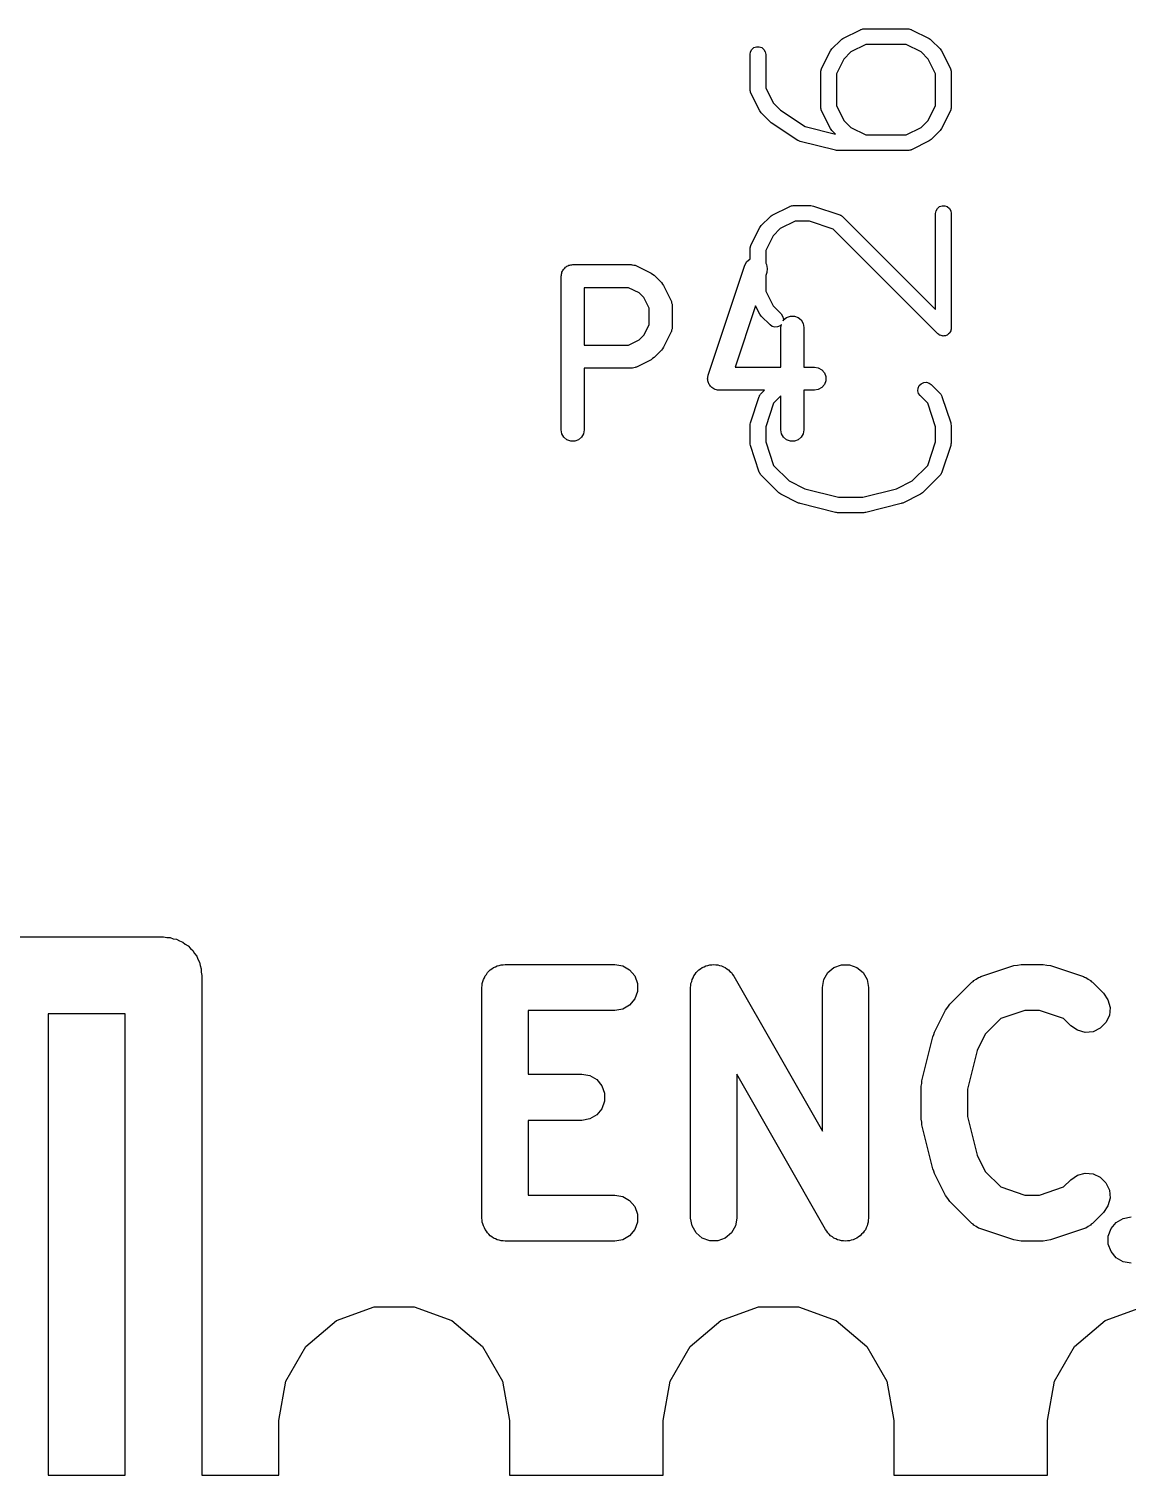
# Model space of a CAD drawing. Extents: x 0 to 76, y -93 to 10.
# Drawn here: x 44.23 to 51.37, y -83.85 to -74.44 of the extents above; entities that cross this region are included whole.
import ezdxf

# ---------------------------------------------------------------- set-up
doc = ezdxf.new("R2010")
doc.units = 0
doc.header["$MEASUREMENT"] = 0
doc.layers.add('BLACK', color=7, linetype='CONTINUOUS')

msp = doc.modelspace()

# ---------------------------------------------------------------- linework, layer by layer
at = {"layer": 'Black'}
for p, q in [((49.5179, -74.5072), (49.6328, -74.4498)), ((49.6328, -74.4498), (49.6356, -74.4489)), ((49.6356, -74.4489), (49.6381, -74.4475)), ((49.6381, -74.4475), (49.644, -74.4464)), ((49.644, -74.4464), (49.6497, -74.4447)), ((49.6497, -74.4447), (49.6526, -74.4449)), ((49.6526, -74.4449), (49.6555, -74.4444)), ((49.6555, -74.4444), (49.9427, -74.4444)), ((49.9427, -74.4444), (49.9456, -74.4449)), ((49.9456, -74.4449), (49.9485, -74.4447)), ((49.9485, -74.4447), (49.9543, -74.4464)), ((49.9543, -74.4464), (49.9601, -74.4475)), ((49.9601, -74.4475), (49.9626, -74.4489)), ((49.9626, -74.4489), (49.9655, -74.4498)), ((49.9655, -74.4498), (50.0804, -74.5072)), ((48.9183, -74.5927), (48.9271, -74.5775)), ((48.9271, -74.5775), (48.9406, -74.5661)), ((48.9406, -74.5661), (48.9572, -74.5601)), ((48.9572, -74.5601), (48.9749, -74.5601)), ((48.9749, -74.5601), (48.9914, -74.5661)), ((48.9914, -74.5661), (49.005, -74.5775)), ((49.005, -74.5775), (49.0138, -74.5927)), ((49.4377, -74.5874), (49.4425, -74.5809)), ((49.4425, -74.5809), (49.4472, -74.5742)), ((49.4472, -74.5742), (49.5046, -74.5167)), ((49.5046, -74.5167), (49.5113, -74.5121)), ((49.5113, -74.5121), (49.5179, -74.5072)), ((49.6675, -74.546), (49.5707, -74.5944)), ((49.9307, -74.546), (49.6675, -74.546)), ((50.0276, -74.5944), (49.9307, -74.546)), ((50.0804, -74.5072), (50.0869, -74.5121)), ((50.0869, -74.5121), (50.0936, -74.5167)), ((50.0936, -74.5167), (50.151, -74.5742)), ((50.151, -74.5742), (50.1557, -74.5809)), ((50.1557, -74.5809), (50.1605, -74.5874)), ((48.9152, -74.6101), (48.9183, -74.5927)), ((48.9152, -74.8399), (48.9152, -74.6101)), ((49.0138, -74.5927), (49.0168, -74.6101)), ((49.0168, -74.6101), (49.0168, -74.8279)), ((49.3802, -74.7023), (49.4377, -74.5874)), ((49.5249, -74.6402), (49.4765, -74.737)), ((49.5707, -74.5944), (49.5249, -74.6402)), ((50.0733, -74.6402), (50.0276, -74.5944)), ((50.1217, -74.737), (50.0733, -74.6402)), ((50.1605, -74.5874), (50.218, -74.7023)), ((49.3749, -74.725), (49.3754, -74.7221)), ((49.3749, -74.9548), (49.3749, -74.725)), ((49.3752, -74.7192), (49.3769, -74.7135)), ((49.3754, -74.7221), (49.3752, -74.7192)), ((49.3769, -74.7135), (49.3779, -74.7076)), ((49.3779, -74.7076), (49.3794, -74.7051)), ((49.3794, -74.7051), (49.3802, -74.7023)), ((49.4765, -74.737), (49.4765, -74.9428)), ((50.1217, -74.9428), (50.1217, -74.737)), ((50.218, -74.7023), (50.2188, -74.7051)), ((50.2188, -74.7051), (50.2203, -74.7076)), ((50.2203, -74.7076), (50.2213, -74.7135)), ((50.2213, -74.7135), (50.223, -74.7192)), ((50.223, -74.7192), (50.2228, -74.7221)), ((50.2228, -74.7221), (50.2233, -74.725)), ((50.2233, -74.725), (50.2233, -74.9548)), ((48.9158, -74.8428), (48.9152, -74.8399)), ((48.9156, -74.8457), (48.9158, -74.8428)), ((48.9173, -74.8514), (48.9156, -74.8457)), ((48.9183, -74.8573), (48.9173, -74.8514)), ((48.9198, -74.8598), (48.9183, -74.8573)), ((48.9206, -74.8626), (48.9198, -74.8598)), ((48.9781, -74.9776), (48.9206, -74.8626)), ((49.0168, -74.8279), (49.0653, -74.9247)), ((49.0653, -74.9247), (49.1133, -74.9728)), ((49.3754, -74.9577), (49.3749, -74.9548)), ((49.3752, -74.9606), (49.3754, -74.9577)), ((49.3769, -74.9663), (49.3752, -74.9606)), ((49.4765, -74.9428), (49.5249, -75.0396)), ((50.0733, -75.0396), (50.1217, -74.9428)), ((50.223, -74.9606), (50.2213, -74.9663)), ((50.2233, -74.9548), (50.2228, -74.9577)), ((50.2228, -74.9577), (50.223, -74.9606)), ((48.9829, -74.9841), (48.9781, -74.9776)), ((48.9876, -74.9908), (48.9829, -74.9841)), ((49.045, -75.0482), (48.9876, -74.9908)), ((49.0491, -75.0511), (49.045, -75.0482)), ((49.0528, -75.0546), (49.0491, -75.0511)), ((49.2251, -75.1695), (49.0528, -75.0546)), ((49.1133, -74.9728), (49.2742, -75.08)), ((49.3779, -74.9722), (49.3769, -74.9663)), ((49.3794, -74.9747), (49.3779, -74.9722)), ((49.3802, -74.9776), (49.3794, -74.9747)), ((49.4377, -75.0925), (49.3802, -74.9776)), ((49.5249, -75.0396), (49.5707, -75.0854)), ((50.0276, -75.0854), (50.0733, -75.0396)), ((50.218, -74.9776), (50.1605, -75.0925)), ((50.2188, -74.9747), (50.218, -74.9776)), ((50.2203, -74.9722), (50.2188, -74.9747)), ((50.2213, -74.9663), (50.2203, -74.9722)), ((49.2742, -75.08), (49.4707, -75.1292)), ((49.4425, -75.099), (49.4377, -75.0925)), ((49.4472, -75.1057), (49.4425, -75.099)), ((49.4707, -75.1292), (49.4472, -75.1057)), ((49.5707, -75.0854), (49.6675, -75.1338)), ((49.6675, -75.1338), (49.9307, -75.1338)), ((49.9307, -75.1338), (50.0276, -75.0854)), ((50.151, -75.1057), (50.0936, -75.1631)), ((50.1557, -75.099), (50.151, -75.1057)), ((50.1605, -75.0925), (50.1557, -75.099)), ((49.233, -75.1729), (49.2251, -75.1695)), ((49.241, -75.1765), (49.233, -75.1729)), ((49.4708, -75.2339), (49.241, -75.1765)), ((49.477, -75.2344), (49.4708, -75.2339)), ((49.4831, -75.2354), (49.477, -75.2344)), ((49.9427, -75.2354), (49.4831, -75.2354)), ((49.9456, -75.2349), (49.9427, -75.2354)), ((49.9485, -75.2351), (49.9456, -75.2349)), ((49.9543, -75.2334), (49.9485, -75.2351)), ((49.9601, -75.2324), (49.9543, -75.2334)), ((49.9626, -75.2309), (49.9601, -75.2324)), ((49.9655, -75.2301), (49.9626, -75.2309)), ((50.0804, -75.1726), (49.9655, -75.2301)), ((50.0869, -75.1678), (50.0804, -75.1726)), ((50.0936, -75.1631), (50.0869, -75.1678)), ((49.0582, -75.6563), (49.1731, -75.5988)), ((49.1731, -75.5988), (49.1759, -75.598)), ((49.1759, -75.598), (49.1785, -75.5965)), ((49.1785, -75.5965), (49.1843, -75.5955)), ((49.1843, -75.5955), (49.19, -75.5938)), ((49.19, -75.5938), (49.193, -75.594)), ((49.193, -75.594), (49.1959, -75.5935)), ((49.1959, -75.5935), (49.3108, -75.5935)), ((49.3108, -75.5935), (49.3188, -75.5949)), ((49.3188, -75.5949), (49.3268, -75.5961)), ((49.3268, -75.5961), (49.4992, -75.6535)), ((50.1248, -75.6269), (50.1336, -75.6116)), ((50.1336, -75.6116), (50.1471, -75.6003)), ((50.1471, -75.6003), (50.1637, -75.5942)), ((50.1637, -75.5942), (50.1814, -75.5942)), ((50.1814, -75.5942), (50.1979, -75.6003)), ((50.1979, -75.6003), (50.2115, -75.6116)), ((50.2115, -75.6116), (50.2203, -75.6269)), ((48.9876, -75.7232), (49.045, -75.6658)), ((49.045, -75.6658), (49.0517, -75.6611)), ((49.0517, -75.6611), (49.0582, -75.6563)), ((49.2078, -75.6951), (49.111, -75.7435)), ((49.3025, -75.6951), (49.2078, -75.6951)), ((49.4557, -75.7461), (49.3025, -75.6951)), ((49.4992, -75.6535), (49.5018, -75.6549)), ((49.5018, -75.6549), (49.5046, -75.6557)), ((49.5046, -75.6557), (49.5095, -75.6591)), ((49.5095, -75.6591), (49.5147, -75.6619)), ((49.5147, -75.6619), (49.5166, -75.6641)), ((49.5166, -75.6641), (49.519, -75.6658)), ((49.519, -75.6658), (50.1217, -76.2685)), ((50.1217, -75.6443), (50.1248, -75.6269)), ((50.1217, -76.2685), (50.1217, -75.6443)), ((50.2203, -75.6269), (50.2233, -75.6443)), ((50.2233, -75.6443), (50.2233, -76.3911)), ((48.9206, -75.8514), (48.9781, -75.7364)), ((48.9781, -75.7364), (48.9829, -75.7299)), ((48.9829, -75.7299), (48.9876, -75.7232)), ((49.0652, -75.7893), (49.0168, -75.8861)), ((49.111, -75.7435), (49.0652, -75.7893)), ((50.1366, -76.4271), (49.4557, -75.7461)), ((48.9152, -75.8741), (48.9158, -75.8712)), ((48.9152, -75.94), (48.9152, -75.8741)), ((48.9156, -75.8683), (48.9173, -75.8626)), ((48.9158, -75.8712), (48.9156, -75.8683)), ((48.9173, -75.8626), (48.9183, -75.8567)), ((48.9183, -75.8567), (48.9198, -75.8542)), ((48.9198, -75.8542), (48.9206, -75.8514)), ((49.0168, -75.8861), (49.0168, -75.9686)), ((47.7095, -76), (47.7137, -75.9949)), ((47.7137, -75.9949), (47.7194, -75.9916)), ((47.7194, -75.9916), (47.7244, -75.9874)), ((47.7244, -75.9874), (47.7306, -75.9852)), ((47.7306, -75.9852), (47.7363, -75.9819)), ((47.7363, -75.9819), (47.7427, -75.9808)), ((47.7427, -75.9808), (47.7489, -75.9785)), ((47.7489, -75.9785), (47.7554, -75.9785)), ((47.7554, -75.9785), (47.7619, -75.9774)), ((47.7619, -75.9774), (48.1429, -75.9774)), ((48.1429, -75.9774), (48.1471, -75.9781)), ((48.1471, -75.9781), (48.1514, -75.9779)), ((48.1514, -75.9779), (48.1599, -75.9804)), ((48.1599, -75.9804), (48.1685, -75.9819)), ((48.1685, -75.9819), (48.1723, -75.9841)), ((48.1723, -75.9841), (48.1764, -75.9853)), ((48.1764, -75.9853), (48.2716, -76.0329)), ((48.6431, -76.6953), (48.8812, -75.981)), ((48.8812, -75.981), (48.8936, -75.9581)), ((48.8936, -75.9581), (48.9131, -75.9409)), ((48.9131, -75.9409), (48.9152, -75.94)), ((49.0168, -75.9686), (49.0221, -75.9772)), ((49.0221, -75.9772), (49.0274, -76.0027)), ((47.6869, -76.0524), (47.688, -76.0459)), ((47.6869, -77.0524), (47.6869, -76.0524)), ((47.688, -76.0394), (47.6903, -76.0332)), ((47.688, -76.0459), (47.688, -76.0394)), ((47.6903, -76.0332), (47.6914, -76.0267)), ((47.6914, -76.0267), (47.6947, -76.021)), ((47.6947, -76.021), (47.697, -76.0149)), ((47.697, -76.0149), (47.7012, -76.0099)), ((47.7012, -76.0099), (47.7045, -76.0042)), ((47.7045, -76.0042), (47.7095, -76)), ((48.2716, -76.0329), (48.2813, -76.0401)), ((48.2813, -76.0401), (48.2911, -76.047)), ((48.2911, -76.047), (48.3387, -76.0946)), ((49.0235, -76.0285), (49.0168, -76.0485)), ((49.0168, -76.0485), (49.0168, -76.1493)), ((49.0274, -76.0027), (49.0235, -76.0285)), ((47.8369, -76.1274), (47.8369, -76.5012)), ((48.1252, -76.1274), (47.8369, -76.1274)), ((48.1937, -76.1616), (48.1252, -76.1274)), ((48.2241, -76.192), (48.1937, -76.1616)), ((48.3387, -76.0946), (48.3456, -76.1044)), ((48.3456, -76.1044), (48.3528, -76.1141)), ((48.3528, -76.1141), (48.4004, -76.2093)), ((49.0168, -76.1493), (49.0653, -76.2461)), ((48.2583, -76.2606), (48.2241, -76.192)), ((48.2583, -76.368), (48.2583, -76.2606)), ((48.4004, -76.2093), (48.4016, -76.2135)), ((48.4016, -76.2135), (48.4038, -76.2172)), ((48.4038, -76.2172), (48.4053, -76.2259)), ((48.4053, -76.2259), (48.4078, -76.2343)), ((48.4078, -76.2343), (48.4076, -76.2386)), ((48.4076, -76.2386), (48.4083, -76.2429)), ((48.4083, -76.2429), (48.4083, -76.3857)), ((48.9512, -76.2453), (48.8183, -76.644)), ((48.9781, -76.299), (48.9512, -76.2453)), ((49.0653, -76.2461), (49.1169, -76.2978)), ((48.2241, -76.4365), (48.2583, -76.368)), ((48.9829, -76.3055), (48.9781, -76.299)), ((48.9876, -76.3122), (48.9829, -76.3055)), ((49.045, -76.3696), (48.9876, -76.3122)), ((49.0595, -76.3797), (49.045, -76.3696)), ((49.1189, -76.3665), (49.1101, -76.3753)), ((49.1155, -76.3857), (49.1189, -76.3665)), ((49.1169, -76.2978), (49.127, -76.3122)), ((49.127, -76.3122), (49.1316, -76.3293)), ((49.1316, -76.3293), (49.1304, -76.342)), ((49.1304, -76.342), (49.133, -76.3375)), ((49.133, -76.3375), (49.153, -76.3208)), ((49.153, -76.3208), (49.1775, -76.3119)), ((49.1775, -76.3119), (49.2035, -76.3119)), ((49.2035, -76.3119), (49.228, -76.3208)), ((49.228, -76.3208), (49.2479, -76.3375)), ((49.2479, -76.3375), (49.261, -76.3601)), ((49.261, -76.3601), (49.2655, -76.3857)), ((48.1252, -76.5012), (48.1937, -76.4669)), ((48.1937, -76.4669), (48.2241, -76.4365)), ((48.4004, -76.4193), (48.3528, -76.5145)), ((48.4016, -76.4151), (48.4004, -76.4193)), ((48.4038, -76.4114), (48.4016, -76.4151)), ((48.4053, -76.4027), (48.4038, -76.4114)), ((48.4078, -76.3943), (48.4053, -76.4027)), ((48.4083, -76.3857), (48.4076, -76.39)), ((48.4076, -76.39), (48.4078, -76.3943)), ((49.0765, -76.3843), (49.0595, -76.3797)), ((49.0941, -76.3828), (49.0765, -76.3843)), ((49.1101, -76.3753), (49.0941, -76.3828)), ((49.1155, -76.644), (49.1155, -76.3857)), ((49.2655, -76.3857), (49.2655, -76.644)), ((50.1421, -76.4309), (50.1366, -76.4271)), ((50.1471, -76.4351), (50.1421, -76.4309)), ((50.1492, -76.4359), (50.1471, -76.4351)), ((50.1511, -76.4372), (50.1492, -76.4359)), ((50.1575, -76.4389), (50.1511, -76.4372)), ((50.1637, -76.4412), (50.1575, -76.4389)), ((50.166, -76.4412), (50.1637, -76.4412)), ((50.1681, -76.4417), (50.166, -76.4412)), ((50.1747, -76.4412), (50.1681, -76.4417)), ((50.1814, -76.4412), (50.1747, -76.4412)), ((50.1835, -76.4404), (50.1814, -76.4412)), ((50.1857, -76.4402), (50.1835, -76.4404)), ((50.1917, -76.4374), (50.1857, -76.4402)), ((50.1979, -76.4351), (50.1917, -76.4374)), ((50.1997, -76.4337), (50.1979, -76.4351)), ((50.2017, -76.4328), (50.1997, -76.4337)), ((50.2064, -76.4281), (50.2017, -76.4328)), ((50.2115, -76.4238), (50.2064, -76.4281)), ((50.2126, -76.4219), (50.2115, -76.4238)), ((50.2142, -76.4203), (50.2126, -76.4219)), ((50.217, -76.4143), (50.2142, -76.4203)), ((50.2203, -76.4085), (50.217, -76.4143)), ((50.2207, -76.4063), (50.2203, -76.4085)), ((50.2216, -76.4043), (50.2207, -76.4063)), ((50.2222, -76.3977), (50.2216, -76.4043)), ((50.2233, -76.3911), (50.2222, -76.3977)), ((47.8369, -76.5012), (48.1252, -76.5012)), ((48.3387, -76.534), (48.2911, -76.5816)), ((48.3456, -76.5242), (48.3387, -76.534)), ((48.3528, -76.5145), (48.3456, -76.5242)), ((48.1429, -76.6512), (47.8369, -76.6512)), ((47.8369, -76.6512), (47.8369, -77.0524)), ((48.1471, -76.6504), (48.1429, -76.6512)), ((48.1514, -76.6507), (48.1471, -76.6504)), ((48.1599, -76.6482), (48.1514, -76.6507)), ((48.1685, -76.6467), (48.1599, -76.6482)), ((48.1723, -76.6445), (48.1685, -76.6467)), ((48.1764, -76.6433), (48.1723, -76.6445)), ((48.2716, -76.5957), (48.1764, -76.6433)), ((48.2813, -76.5885), (48.2716, -76.5957)), ((48.2911, -76.5816), (48.2813, -76.5885)), ((48.8183, -76.644), (49.1155, -76.644)), ((49.2655, -76.644), (49.3333, -76.644)), ((49.3333, -76.644), (49.359, -76.6486)), ((49.359, -76.6486), (49.3815, -76.6616)), ((48.6393, -76.7211), (48.6404, -76.7136)), ((48.6404, -76.7265), (48.6393, -76.7211)), ((48.6404, -76.706), (48.6423, -76.7008)), ((48.6404, -76.7136), (48.6404, -76.706)), ((48.6404, -76.7321), (48.6404, -76.7265)), ((48.643, -76.7392), (48.6404, -76.7321)), ((48.6423, -76.7008), (48.6431, -76.6953)), ((48.6445, -76.7466), (48.643, -76.7392)), ((48.6474, -76.7513), (48.6445, -76.7466)), ((49.3815, -76.6616), (49.3983, -76.6815)), ((49.3983, -76.6815), (49.4072, -76.706)), ((49.4072, -76.7321), (49.3983, -76.7565)), ((49.4072, -76.706), (49.4072, -76.7321)), ((50.0285, -76.7517), (50.0445, -76.7442)), ((50.0445, -76.7442), (50.0621, -76.7427)), ((50.0621, -76.7427), (50.0791, -76.7473)), ((50.0791, -76.7473), (50.0936, -76.7574)), ((48.6493, -76.7565), (48.6474, -76.7513)), ((48.6542, -76.7624), (48.6493, -76.7565)), ((48.6582, -76.7688), (48.6542, -76.7624)), ((48.6625, -76.7723), (48.6582, -76.7688)), ((48.6661, -76.7765), (48.6625, -76.7723)), ((48.6726, -76.7803), (48.6661, -76.7765)), ((48.6786, -76.785), (48.6726, -76.7803)), ((48.6838, -76.7868), (48.6786, -76.785)), ((48.6886, -76.7895), (48.6838, -76.7868)), ((48.6961, -76.7908), (48.6886, -76.7895)), ((48.7033, -76.7932), (48.6961, -76.7908)), ((48.7088, -76.7931), (48.7033, -76.7932)), ((48.7143, -76.794), (48.7088, -76.7931)), ((49.0084, -76.794), (48.7143, -76.794)), ((48.9179, -77.0071), (48.9753, -76.8347)), ((48.9753, -76.8347), (48.9767, -76.8321)), ((48.9767, -76.8321), (48.9775, -76.8293)), ((48.9775, -76.8293), (48.9809, -76.8244)), ((48.9809, -76.8244), (48.9837, -76.8192)), ((48.9837, -76.8192), (48.9859, -76.8172)), ((48.9859, -76.8172), (48.9876, -76.8148)), ((48.9876, -76.8148), (49.0084, -76.794)), ((49.1155, -76.8306), (49.0679, -76.8782)), ((49.1155, -77.0524), (49.1155, -76.8306)), ((49.3333, -76.794), (49.2655, -76.794)), ((49.2655, -76.794), (49.2655, -77.0524)), ((49.359, -76.7895), (49.3333, -76.794)), ((49.3815, -76.7765), (49.359, -76.7895)), ((49.3983, -76.7565), (49.3815, -76.7765)), ((50.007, -76.7977), (50.0086, -76.7802)), ((50.0116, -76.8148), (50.007, -76.7977)), ((50.0086, -76.7802), (50.016, -76.7642)), ((50.0217, -76.8292), (50.0116, -76.8148)), ((50.016, -76.7642), (50.0285, -76.7517)), ((50.0707, -76.8782), (50.0217, -76.8292)), ((50.0936, -76.7574), (50.151, -76.8148)), ((50.151, -76.8148), (50.1527, -76.8172)), ((50.1527, -76.8172), (50.1549, -76.8192)), ((50.1549, -76.8192), (50.1577, -76.8244)), ((50.1577, -76.8244), (50.1611, -76.8293)), ((50.1611, -76.8293), (50.1619, -76.8321)), ((50.1619, -76.8321), (50.1633, -76.8347)), ((50.1633, -76.8347), (50.2207, -77.0071)), ((49.0679, -76.8782), (49.0168, -77.0314)), ((50.1217, -77.0314), (50.0707, -76.8782)), ((48.9152, -77.0231), (48.9167, -77.0151)), ((48.9152, -77.138), (48.9152, -77.0231)), ((48.9167, -77.0151), (48.9179, -77.0071)), ((49.0168, -77.0314), (49.0168, -77.1298)), ((50.1217, -77.1298), (50.1217, -77.0314)), ((50.2207, -77.0071), (50.2219, -77.0151)), ((50.2219, -77.0151), (50.2233, -77.0231)), ((50.2233, -77.0231), (50.2233, -77.138)), ((47.6914, -77.078), (47.6869, -77.0524)), ((47.7045, -77.1006), (47.6914, -77.078)), ((47.7244, -77.1173), (47.7045, -77.1006)), ((47.7489, -77.1262), (47.7244, -77.1173)), ((47.7994, -77.1173), (47.7749, -77.1262)), ((47.8194, -77.1006), (47.7994, -77.1173)), ((47.8324, -77.078), (47.8194, -77.1006)), ((47.8369, -77.0524), (47.8324, -77.078)), ((49.12, -77.078), (49.1155, -77.0524)), ((49.133, -77.1006), (49.12, -77.078)), ((49.153, -77.1173), (49.133, -77.1006)), ((49.1775, -77.1262), (49.153, -77.1173)), ((49.228, -77.1173), (49.2035, -77.1262)), ((49.2479, -77.1006), (49.228, -77.1173)), ((49.261, -77.078), (49.2479, -77.1006)), ((49.2655, -77.0524), (49.261, -77.078)), ((47.7749, -77.1262), (47.7489, -77.1262)), ((48.9167, -77.146), (48.9152, -77.138)), ((48.9179, -77.1541), (48.9167, -77.146)), ((48.9753, -77.3264), (48.9179, -77.1541)), ((49.0168, -77.1298), (49.0679, -77.2829)), ((49.2035, -77.1262), (49.1775, -77.1262)), ((50.0707, -77.2829), (50.1217, -77.1298)), ((50.2207, -77.1541), (50.1633, -77.3264)), ((50.2219, -77.146), (50.2207, -77.1541)), ((50.2233, -77.138), (50.2219, -77.146)), ((49.0679, -77.2829), (49.1685, -77.3835)), ((49.9701, -77.3835), (50.0707, -77.2829)), ((48.9767, -77.329), (48.9753, -77.3264)), ((48.9775, -77.3318), (48.9767, -77.329)), ((48.9809, -77.3367), (48.9775, -77.3318)), ((48.9837, -77.342), (48.9809, -77.3367)), ((48.9859, -77.3439), (48.9837, -77.342)), ((48.9876, -77.3463), (48.9859, -77.3439)), ((49.1025, -77.4612), (48.9876, -77.3463)), ((49.1685, -77.3835), (49.271, -77.4348)), ((49.8676, -77.4348), (49.9701, -77.3835)), ((50.151, -77.3463), (50.0361, -77.4612)), ((50.1527, -77.3439), (50.151, -77.3463)), ((50.1549, -77.342), (50.1527, -77.3439)), ((50.1577, -77.3367), (50.1549, -77.342)), ((50.1611, -77.3319), (50.1577, -77.3367)), ((50.1619, -77.329), (50.1611, -77.3319)), ((50.1633, -77.3264), (50.1619, -77.329)), ((49.1092, -77.4659), (49.1025, -77.4612)), ((49.1157, -77.4707), (49.1092, -77.4659)), ((49.2306, -77.5282), (49.1157, -77.4707)), ((49.271, -77.4348), (49.4894, -77.4894)), ((49.4894, -77.4894), (49.6492, -77.4894)), ((49.6492, -77.4894), (49.8676, -77.4348)), ((50.0229, -77.4707), (49.908, -77.5282)), ((50.0295, -77.4659), (50.0229, -77.4707)), ((50.0361, -77.4612), (50.0295, -77.4659)), ((49.2359, -77.5298), (49.2306, -77.5282)), ((49.241, -77.532), (49.2359, -77.5298)), ((49.4708, -77.5895), (49.241, -77.532)), ((49.477, -77.5899), (49.4708, -77.5895)), ((49.4831, -77.591), (49.477, -77.5899)), ((49.6555, -77.591), (49.4831, -77.591)), ((49.6616, -77.5899), (49.6555, -77.591)), ((49.6678, -77.5895), (49.6616, -77.5899)), ((49.8976, -77.532), (49.6678, -77.5895)), ((49.9027, -77.5298), (49.8976, -77.532)), ((49.908, -77.5282), (49.9027, -77.5298)), ((44.1, -80.35), (45.1, -80.35)), ((45.1, -80.35), (45.1215, -80.3538)), ((45.1215, -80.3538), (45.1434, -80.3538)), ((45.1434, -80.3538), (45.164, -80.3613)), ((45.164, -80.3613), (45.1855, -80.3651)), ((45.1855, -80.3651), (45.2044, -80.376)), ((45.2044, -80.376), (45.225, -80.3835)), ((45.225, -80.3835), (45.2418, -80.3976)), ((45.2418, -80.3976), (45.2607, -80.4085)), ((45.2607, -80.4085), (45.2748, -80.4252)), ((45.2748, -80.4252), (45.2915, -80.4393)), ((45.2915, -80.4393), (45.3024, -80.4582)), ((45.3024, -80.4582), (45.3165, -80.475)), ((45.3165, -80.475), (45.324, -80.4956)), ((45.324, -80.4956), (45.3349, -80.5145)), ((45.3349, -80.5145), (45.3387, -80.536)), ((45.3387, -80.536), (45.3462, -80.5566)), ((45.3462, -80.5566), (45.3462, -80.5785)), ((45.3462, -80.5785), (45.35, -80.6)), ((45.35, -80.6), (45.35, -83.85)), ((47.187, -80.6159), (47.1915, -80.6036)), ((47.1915, -80.6036), (47.2, -80.5935)), ((47.2, -80.5935), (47.2065, -80.5822)), ((47.2065, -80.5822), (47.2166, -80.5737)), ((47.2166, -80.5737), (47.225, -80.5637)), ((47.225, -80.5637), (47.2364, -80.5571)), ((47.2364, -80.5571), (47.2464, -80.5487)), ((47.2464, -80.5487), (47.2588, -80.5442)), ((47.2588, -80.5442), (47.2701, -80.5376)), ((47.2701, -80.5376), (47.2831, -80.5353)), ((47.2831, -80.5353), (47.2954, -80.5309)), ((47.2954, -80.5309), (47.3085, -80.5309)), ((47.3085, -80.5309), (47.3214, -80.5286)), ((47.3214, -80.5286), (48.0357, -80.5286)), ((48.0357, -80.5286), (48.087, -80.5376)), ((48.087, -80.5376), (48.1321, -80.5637)), ((48.1321, -80.5637), (48.1656, -80.6036)), ((48.1656, -80.6036), (48.1834, -80.6525)), ((48.5443, -80.6156), (48.549, -80.603)), ((48.549, -80.603), (48.5573, -80.5932)), ((48.5573, -80.5932), (48.5637, -80.5822)), ((48.5637, -80.5822), (48.574, -80.5735)), ((48.574, -80.5735), (48.5827, -80.5632)), ((48.5827, -80.5632), (48.5938, -80.5569)), ((48.5938, -80.5569), (48.6036, -80.5487)), ((48.6036, -80.5487), (48.6162, -80.5441)), ((48.6162, -80.5441), (48.6279, -80.5374)), ((48.6279, -80.5374), (48.6405, -80.5352)), ((48.6405, -80.5352), (48.6525, -80.5309)), ((48.6525, -80.5309), (48.666, -80.5309)), ((48.666, -80.5309), (48.6792, -80.5286)), ((48.6792, -80.5286), (48.6918, -80.5309)), ((48.6918, -80.5309), (48.7046, -80.5309)), ((48.7046, -80.5309), (48.7173, -80.5355)), ((48.7173, -80.5355), (48.7305, -80.5378)), ((48.7305, -80.5378), (48.7416, -80.5443)), ((48.7416, -80.5443), (48.7536, -80.5487)), ((48.7536, -80.5487), (48.7639, -80.5573)), ((48.7639, -80.5573), (48.7755, -80.5641)), ((48.7755, -80.5641), (48.7837, -80.5739)), ((48.7837, -80.5739), (48.7935, -80.5822)), ((48.7935, -80.5822), (48.8002, -80.5938)), ((48.8002, -80.5938), (48.8088, -80.6041)), ((48.8088, -80.6041), (49.3857, -81.6137)), ((49.3948, -80.6273), (49.4208, -80.5822)), ((49.4208, -80.5822), (49.4607, -80.5487)), ((49.4607, -80.5487), (49.5097, -80.5309)), ((49.5097, -80.5309), (49.5618, -80.5309)), ((49.5618, -80.5309), (49.6107, -80.5487)), ((49.6107, -80.5487), (49.6506, -80.5822)), ((49.6506, -80.5822), (49.6767, -80.6273)), ((50.4169, -80.6077), (50.6311, -80.5363)), ((50.6311, -80.5363), (50.6549, -80.5327)), ((50.6549, -80.5327), (50.6786, -80.5286)), ((50.6786, -80.5286), (50.8214, -80.5286)), ((50.8214, -80.5286), (50.8451, -80.5327)), ((50.8451, -80.5327), (50.8689, -80.5363)), ((50.8689, -80.5363), (51.0831, -80.6077)), ((47.1714, -80.6786), (47.1737, -80.6656)), ((47.1714, -82.1786), (47.1714, -80.6786)), ((47.1737, -80.6525), (47.1782, -80.6402)), ((47.1737, -80.6656), (47.1737, -80.6525)), ((47.1782, -80.6402), (47.1805, -80.6273)), ((47.1805, -80.6273), (47.187, -80.6159)), ((48.1834, -80.6525), (48.1834, -80.7046)), ((48.5286, -80.6786), (48.5309, -80.6653)), ((48.5286, -82.1786), (48.5286, -80.6786)), ((48.5309, -80.6653), (48.531, -80.6519)), ((48.531, -80.6519), (48.5354, -80.6399)), ((48.5354, -80.6399), (48.5376, -80.6273)), ((48.5376, -80.6273), (48.5443, -80.6156)), ((49.3857, -80.6786), (49.3948, -80.6273)), ((49.3857, -81.6137), (49.3857, -80.6786)), ((49.6767, -80.6273), (49.6857, -80.6786)), ((49.6857, -80.6786), (49.6857, -82.1786)), ((50.2154, -80.7868), (50.3582, -80.6439)), ((50.3582, -80.6439), (50.3653, -80.639)), ((50.3653, -80.639), (50.371, -80.6325)), ((50.371, -80.6325), (50.3865, -80.6241)), ((50.3865, -80.6241), (50.4009, -80.6141)), ((50.4009, -80.6141), (50.4092, -80.6118)), ((50.4092, -80.6118), (50.4169, -80.6077)), ((51.0831, -80.6077), (51.0908, -80.6118)), ((51.0908, -80.6118), (51.0991, -80.6141)), ((51.0991, -80.6141), (51.1135, -80.6241)), ((51.1135, -80.6241), (51.129, -80.6325)), ((51.129, -80.6325), (51.1347, -80.639)), ((51.1347, -80.639), (51.1418, -80.6439)), ((51.1418, -80.6439), (51.2132, -80.7154)), ((48.1321, -80.7935), (48.087, -80.8195)), ((48.1656, -80.7536), (48.1321, -80.7935)), ((48.1834, -80.7046), (48.1656, -80.7536)), ((50.2016, -80.8065), (50.2154, -80.7868)), ((51.2132, -80.7154), (51.2431, -80.758)), ((51.2431, -80.758), (51.2566, -80.8084)), ((44.35, -80.85), (44.35, -83.85)), ((44.85, -80.85), (44.35, -80.85)), ((44.85, -83.85), (44.85, -80.85)), ((48.0357, -80.8286), (47.4714, -80.8286)), ((47.4714, -80.8286), (47.4714, -81.2429)), ((48.087, -80.8195), (48.0357, -80.8286)), ((50.1158, -80.9686), (50.1873, -80.8258)), ((50.1873, -80.8258), (50.2016, -80.8065)), ((50.5453, -80.8811), (50.4447, -80.9817)), ((50.7029, -80.8286), (50.5453, -80.8811)), ((50.7971, -80.8286), (50.7029, -80.8286)), ((50.9547, -80.8811), (50.7971, -80.8286)), ((51.0011, -80.9275), (50.9547, -80.8811)), ((51.252, -80.8603), (51.23, -80.9075)), ((51.2566, -80.8084), (51.252, -80.8603)), ((50.1112, -80.9844), (50.1158, -80.9686)), ((50.4447, -80.9817), (50.3915, -81.0881)), ((51.0438, -80.9574), (51.0011, -80.9275)), ((51.0941, -80.9709), (51.0438, -80.9574)), ((51.146, -80.9663), (51.0941, -80.9709)), ((51.1932, -80.9443), (51.146, -80.9663)), ((51.23, -80.9075), (51.1932, -80.9443)), ((50.0331, -81.285), (50.1045, -80.9993)), ((50.1045, -80.9993), (50.1112, -80.9844)), ((50.3915, -81.0881), (50.3286, -81.3399)), ((47.4714, -81.2429), (47.8214, -81.2429)), ((47.8214, -81.2429), (47.8727, -81.2519)), ((47.8727, -81.2519), (47.9178, -81.2779)), ((49.4055, -82.253), (48.8286, -81.2434)), ((48.8286, -81.2434), (48.8286, -82.1786)), ((47.9178, -81.2779), (47.9513, -81.3179)), ((47.9513, -81.3179), (47.9691, -81.3668)), ((50.0286, -81.3214), (50.0318, -81.3034)), ((50.0286, -81.5357), (50.0286, -81.3214)), ((50.0318, -81.3034), (50.0331, -81.285)), ((50.3286, -81.3399), (50.3286, -81.5172)), ((47.9691, -81.4189), (47.9513, -81.4679)), ((47.9691, -81.3668), (47.9691, -81.4189)), ((47.8214, -81.5429), (47.4714, -81.5429)), ((47.4714, -81.5429), (47.4714, -82.0286)), ((47.8727, -81.5338), (47.8214, -81.5429)), ((47.9178, -81.5078), (47.8727, -81.5338)), ((47.9513, -81.4679), (47.9178, -81.5078)), ((50.0318, -81.5538), (50.0286, -81.5357)), ((50.3286, -81.5172), (50.3915, -81.7691)), ((50.0331, -81.5721), (50.0318, -81.5538)), ((50.1045, -81.8578), (50.0331, -81.5721)), ((50.3915, -81.7691), (50.4447, -81.8754)), ((50.1112, -81.8728), (50.1045, -81.8578)), ((50.1158, -81.8885), (50.1112, -81.8728)), ((50.1873, -82.0314), (50.1158, -81.8885)), ((50.4447, -81.8754), (50.5453, -81.976)), ((51.0011, -81.9296), (51.0438, -81.8998)), ((51.0438, -81.8998), (51.0941, -81.8863)), ((51.0941, -81.8863), (51.146, -81.8908)), ((51.146, -81.8908), (51.1932, -81.9128)), ((51.1932, -81.9128), (51.23, -81.9497)), ((50.5453, -81.976), (50.7029, -82.0286)), ((50.7971, -82.0286), (50.9547, -81.976)), ((50.9547, -81.976), (51.0011, -81.9296)), ((51.23, -81.9497), (51.252, -81.9969)), ((51.252, -81.9969), (51.2566, -82.0488)), ((47.4714, -82.0286), (48.0357, -82.0286)), ((48.0357, -82.0286), (48.087, -82.0376)), ((48.087, -82.0376), (48.1321, -82.0637)), ((48.1321, -82.0637), (48.1656, -82.1036)), ((48.1656, -82.1036), (48.1834, -82.1525)), ((50.2016, -82.0507), (50.1873, -82.0314)), ((50.2154, -82.0704), (50.2016, -82.0507)), ((50.3582, -82.2132), (50.2154, -82.0704)), ((50.7029, -82.0286), (50.7971, -82.0286)), ((51.2431, -82.0991), (51.2132, -82.1418)), ((51.2566, -82.0488), (51.2431, -82.0991)), ((47.1737, -82.1915), (47.1714, -82.1786)), ((47.1737, -82.2046), (47.1737, -82.1915)), ((47.1782, -82.2169), (47.1737, -82.2046)), ((48.1834, -82.2046), (48.1656, -82.2536)), ((48.1834, -82.1525), (48.1834, -82.2046)), ((48.5376, -82.2299), (48.5286, -82.1786)), ((48.8286, -82.1786), (48.8195, -82.2299)), ((49.6834, -82.1918), (49.6833, -82.2053)), ((49.6857, -82.1786), (49.6834, -82.1918)), ((51.2132, -82.1418), (51.1418, -82.2132)), ((51.2964, -82.2065), (51.3416, -82.1805)), ((51.3416, -82.1805), (51.3929, -82.1714)), ((47.1805, -82.2299), (47.1782, -82.2169)), ((47.187, -82.2412), (47.1805, -82.2299)), ((47.1915, -82.2536), (47.187, -82.2412)), ((47.2, -82.2636), (47.1915, -82.2536)), ((47.2065, -82.275), (47.2, -82.2636)), ((47.2166, -82.2834), (47.2065, -82.275)), ((47.225, -82.2935), (47.2166, -82.2834)), ((47.2364, -82.3), (47.225, -82.2935)), ((48.1321, -82.2935), (48.087, -82.3195)), ((48.1656, -82.2536), (48.1321, -82.2935)), ((48.5637, -82.275), (48.5376, -82.2299)), ((48.6036, -82.3085), (48.5637, -82.275)), ((48.7935, -82.275), (48.7536, -82.3085)), ((48.8195, -82.2299), (48.7935, -82.275)), ((49.4141, -82.2633), (49.4055, -82.253)), ((49.4208, -82.275), (49.4141, -82.2633)), ((49.4306, -82.2832), (49.4208, -82.275)), ((49.4388, -82.293), (49.4306, -82.2832)), ((49.4504, -82.2998), (49.4388, -82.293)), ((49.6316, -82.2939), (49.6205, -82.3003)), ((49.6403, -82.2836), (49.6316, -82.2939)), ((49.6506, -82.275), (49.6403, -82.2836)), ((49.657, -82.2639), (49.6506, -82.275)), ((49.6653, -82.2541), (49.657, -82.2639)), ((49.6699, -82.2415), (49.6653, -82.2541)), ((49.6767, -82.2299), (49.6699, -82.2415)), ((49.6789, -82.2173), (49.6767, -82.2299)), ((49.6833, -82.2053), (49.6789, -82.2173)), ((50.3653, -82.2182), (50.3582, -82.2132)), ((50.371, -82.2246), (50.3653, -82.2182)), ((50.3865, -82.233), (50.371, -82.2246)), ((50.4009, -82.2431), (50.3865, -82.233)), ((50.4092, -82.2453), (50.4009, -82.2431)), ((50.4169, -82.2494), (50.4092, -82.2453)), ((50.6311, -82.3209), (50.4169, -82.2494)), ((51.0831, -82.2494), (50.8689, -82.3209)), ((51.0908, -82.2453), (51.0831, -82.2494)), ((51.0991, -82.2431), (51.0908, -82.2453)), ((51.1135, -82.233), (51.0991, -82.2431)), ((51.129, -82.2246), (51.1135, -82.233)), ((51.1347, -82.2182), (51.129, -82.2246)), ((51.1418, -82.2132), (51.1347, -82.2182)), ((51.2451, -82.2954), (51.263, -82.2464)), ((51.2451, -82.3475), (51.2451, -82.2954)), ((51.263, -82.2464), (51.2964, -82.2065)), ((47.2464, -82.3085), (47.2364, -82.3)), ((47.2588, -82.313), (47.2464, -82.3085)), ((47.2701, -82.3195), (47.2588, -82.313)), ((47.2831, -82.3218), (47.2701, -82.3195)), ((47.2954, -82.3263), (47.2831, -82.3218)), ((47.3085, -82.3263), (47.2954, -82.3263)), ((47.3214, -82.3286), (47.3085, -82.3263)), ((48.0357, -82.3286), (47.3214, -82.3286)), ((48.087, -82.3195), (48.0357, -82.3286)), ((48.6525, -82.3263), (48.6036, -82.3085)), ((48.7046, -82.3263), (48.6525, -82.3263)), ((48.7536, -82.3085), (48.7046, -82.3263)), ((49.4607, -82.3085), (49.4504, -82.2998)), ((49.4727, -82.3128), (49.4607, -82.3085)), ((49.4838, -82.3193), (49.4727, -82.3128)), ((49.497, -82.3217), (49.4838, -82.3193)), ((49.5097, -82.3263), (49.497, -82.3217)), ((49.5225, -82.3263), (49.5097, -82.3263)), ((49.535, -82.3286), (49.5225, -82.3263)), ((49.5483, -82.3263), (49.535, -82.3286)), ((49.5618, -82.3263), (49.5483, -82.3263)), ((49.5738, -82.3219), (49.5618, -82.3263)), ((49.5864, -82.3198), (49.5738, -82.3219)), ((49.5981, -82.3131), (49.5864, -82.3198)), ((49.6107, -82.3085), (49.5981, -82.3131)), ((49.6205, -82.3003), (49.6107, -82.3085)), ((50.6549, -82.3244), (50.6311, -82.3209)), ((50.6786, -82.3286), (50.6549, -82.3244)), ((50.8214, -82.3286), (50.6786, -82.3286)), ((50.8451, -82.3244), (50.8214, -82.3286)), ((50.8689, -82.3209), (50.8451, -82.3244)), ((51.263, -82.3964), (51.2451, -82.3475)), ((51.2964, -82.4363), (51.263, -82.3964)), ((51.3416, -82.4624), (51.2964, -82.4363)), ((51.3929, -82.4714), (51.3416, -82.4624)), ((46.225, -82.8457), (46.4698, -82.7566)), ((46.4698, -82.7566), (46.7302, -82.7566)), ((46.7302, -82.7566), (46.975, -82.8457)), ((48.725, -82.8457), (48.9698, -82.7566)), ((48.9698, -82.7566), (49.2302, -82.7566)), ((49.2302, -82.7566), (49.475, -82.8457)), ((51.225, -82.8457), (51.4698, -82.7566)), ((46.0255, -83.0131), (46.225, -82.8457)), ((46.975, -82.8457), (47.1745, -83.0131)), ((48.5255, -83.0131), (48.725, -82.8457)), ((49.475, -82.8457), (49.6745, -83.0131)), ((51.0255, -83.0131), (51.225, -82.8457)), ((45.8952, -83.2387), (46.0255, -83.0131)), ((47.1745, -83.0131), (47.3048, -83.2387)), ((48.3952, -83.2387), (48.5255, -83.0131)), ((49.6745, -83.0131), (49.8048, -83.2387)), ((50.8952, -83.2387), (51.0255, -83.0131)), ((45.85, -83.4952), (45.8952, -83.2387)), ((47.3048, -83.2387), (47.35, -83.4952)), ((48.35, -83.4952), (48.3952, -83.2387)), ((49.8048, -83.2387), (49.85, -83.4952)), ((50.85, -83.4952), (50.8952, -83.2387)), ((45.85, -83.85), (45.85, -83.4952)), ((47.35, -83.4952), (47.35, -83.85)), ((48.35, -83.85), (48.35, -83.4952)), ((49.85, -83.4952), (49.85, -83.85)), ((50.85, -83.85), (50.85, -83.4952)), ((44.35, -83.85), (44.85, -83.85)), ((45.35, -83.85), (45.85, -83.85)), ((47.35, -83.85), (48.35, -83.85)), ((49.85, -83.85), (50.85, -83.85))]:
    msp.add_line(p, q, dxfattribs=at)

doc.saveas('drawing.dxf')
